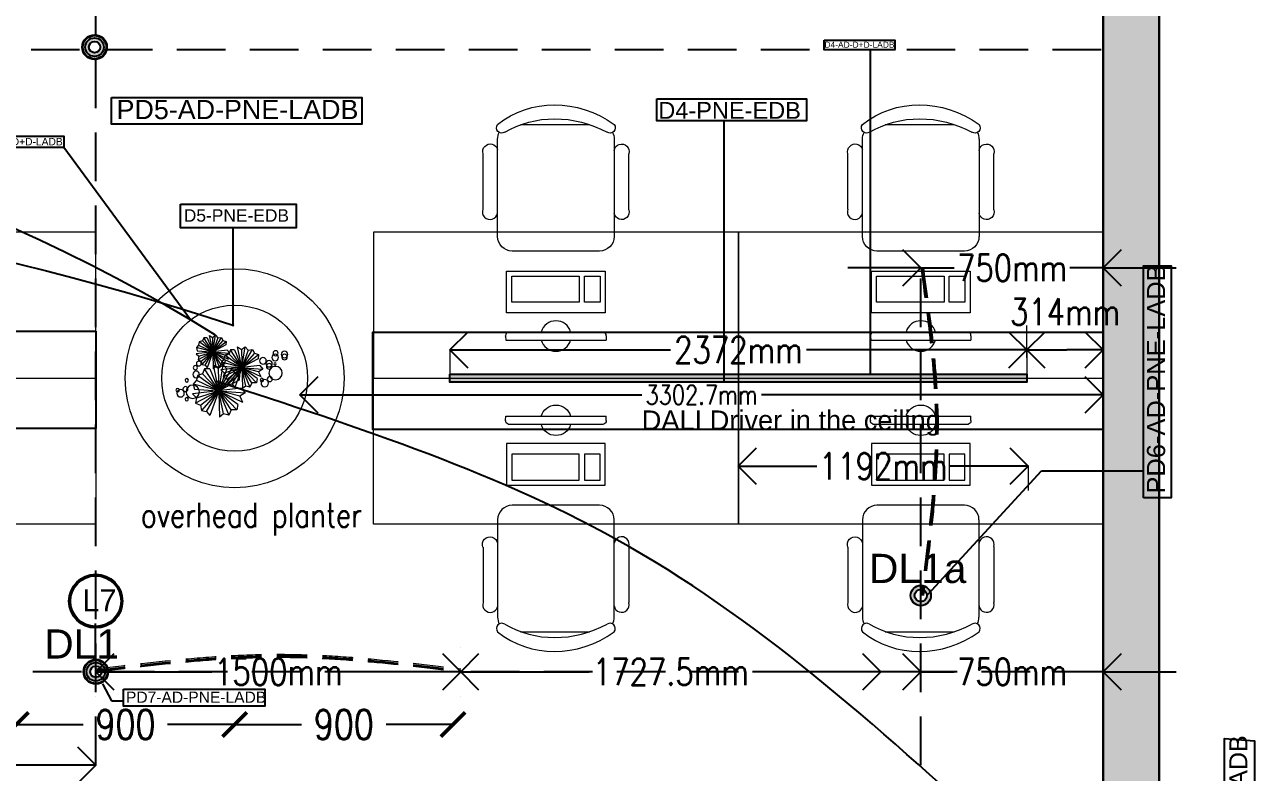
# Model space of a CAD drawing. Header units: millimetres. Extents: x 18660 to 770035, y -51195 to 133720.
# Drawn here: x 30948 to 36004, y 13695 to 16768 of the extents above; entities that cross this region are included whole.
import ezdxf
from ezdxf.lldxf.tags import DXFTag
from ezdxf.xclip import XClip

# ---------------------------------------------------------------- set-up
doc = ezdxf.new("R2010")
doc.units = ezdxf.units.MM
doc.header["$XCLIPFRAME"] = 2
doc.linetypes.add('( Hidden )', pattern=[0.375, 0.25, -0.125])
doc.linetypes.add('HIDDEN', pattern=[0.375, 0.25, -0.125])
for name, color, linetype, lineweight in [('221105_Lighting Intent_Indo Nissin Raheja$0$BNA - CIV - Masonry', 250, 'Continuous', 30), ('221105_Lighting Intent_Indo Nissin Raheja$0$BNA - FF - Furn Fixed', 37, 'Continuous', 9), ('221105_Lighting Intent_Indo Nissin Raheja$0$BNA - FF - Furn Loose', 35, 'Continuous', 9), ('221105_Lighting Intent_Indo Nissin Raheja$0$BNA - HATCH - Masonry', 252, 'Continuous', 5), ('221105_Lighting Intent_Indo Nissin Raheja$0$BNA - LINE ELEV - Hidden', 252, '221105_Lighting Intent_Indo Nissin Raheja$0$DASHED', 13), ('221105_Lighting Intent_Indo Nissin Raheja$0$BNA - Text Specs', 253, 'Continuous', 0), ('221105_Lighting Intent_Indo Nissin Raheja$0$BNA - TXT - Dimension', 195, 'Continuous', 9)]:
    doc.layers.add(name, color=color, linetype=linetype, lineweight=lineweight)
for name, color, linetype, lineweight, true_color in [('221105_Lighting Intent_Indo Nissin Raheja$0$BNA - LDSC - New', 7, 'Continuous', 13, 0x678156), ('S+ DOWNLIGHT 1', 7, 'Continuous', 25, 0xc43b52), ('S+ DOWNLIGHT 1a', 7, 'Continuous', 25, 0x973ec1), ('S+ LINEAR DL1', 7, 'Continuous', 25, 0xfff04d), ('S+ LOOPING', 7, 'Continuous', 25, 0x319f19)]:
    doc.layers.add(name, color=color, linetype=linetype, lineweight=lineweight, true_color=true_color)
for name, color, linetype in [('221105_Lighting Intent_Indo Nissin Raheja$0$WINDOW', 3, 'Continuous'), ('AR_Hatch', 252, 'Continuous'), ('DALI 1 CIRCUITS', 6, 'Continuous'), ('DALI 2 CIRCUITS', 4, 'Continuous'), ('DUMMY-TEXT', 4, 'Continuous'), ('PHASE DIMMING', 4, 'Continuous'), ('SWITCHING CIRCUITS', 3, 'Continuous')]:
    doc.layers.add(name, color=color, linetype=linetype)
doc.layers.add('S+ TEXT', color=7, linetype='Continuous', true_color=0x009494)
doc.styles.add('221105_Lighting Intent_Indo Nissin Raheja$0$SIMPLEX', font='simplex8.shx', dxfattribs={"width": 0.8})
doc.styles.add('221105_Lighting Intent_Indo Nissin Raheja$0$Standard', font='simplex.shx')
doc.styles.add('DPA_25', font='arial.ttf', dxfattribs={"height": 62.5})
doc.styles.add('ROMANS-TITLE', font='ROMANS.shx', dxfattribs={"width": 0.8})
doc.styles.get("Standard").update_dxf_attribs({"font": 'arial.ttf'})
tags = doc.linetypes.add('221105_Lighting Intent_Indo Nissin Raheja$0$DASHED', pattern=[19.05, 12.7, -6.35]).pattern_tags.tags
tags[6:7] = [DXFTag(74, 4), DXFTag(75, 0), DXFTag(340, '0'), DXFTag(46, 1.0), DXFTag(50, 0.0), DXFTag(44, 0.0), DXFTag(45, 0.0)]
tags[4:5] = [DXFTag(74, 4), DXFTag(75, 0), DXFTag(340, '0'), DXFTag(46, 1.0), DXFTag(50, 0.0), DXFTag(44, 0.0), DXFTag(45, 0.0)]
doc.dimstyles.new('221105_Lighting Intent_Indo Nissin Raheja$0$Standard', dxfattribs={"dimtxt": 0.18, "dimasz": 0.18, "dimexe": 0.18, "dimexo": 0.0625, "dimgap": 0.09, "dimtad": 0, "dimtih": 1, "dimtoh": 1, "dimdec": 4, "dimzin": 0, "dimdsep": 46, "dimtxsty": '221105_Lighting Intent_Indo Nissin Raheja$0$Standard', "dimcen": 0.09, "dimadec": 0, "dimazin": 0, "dimtfac": 1, "dimtdec": 4, "dimtofl": 0, "dimtmove": 0, "dimatfit": 3, "dimfxl": 1, "dimtolj": 1, "dimtzin": 0, "dimarcsym": 0})
doc.dimstyles.new('BNA-Design', dxfattribs={"dimtxt": 200, "dimasz": 150, "dimexe": 100, "dimexo": 100, "dimgap": 1, "dimtad": 0, "dimdec": 1, "dimzin": 12, "dimdsep": 46, "dimtxsty": 'ROMANS-TITLE', "dimblk": 'OPEN90', "dimcen": 0.025, "dimclrd": 256, "dimclre": 253, "dimclrt": 256, "dimazin": 2, "dimtfac": 1, "dimtdec": 1, "dimtmove": 2, "dimatfit": 3, "dimldrblk": 'OPEN90', "dimfxl": 1, "dimtolj": 1, "dimtzin": 0, "dimlwd": -1, "dimlwe": 0, "dimarcsym": 0})

# ---------------------------------------------------------------- blocks, each defined once
blk = doc.blocks.new('221105_Lighting Intent_Indo Nissin Raheja$0$A$C205F5F38')
at = {"lineweight": 0}
for p, q in [((-9.99, 7.8), (-9.99, 16.2)), ((-9.99, 16.2), (9.97, 16.2)), ((-8.94, 9.9), (-8.94, 15.15)), ((-8.94, 15.15), (4.71, 15.15)), ((4.71, 15.15), (4.71, 9.9)), ((5.76, 9.9), (5.76, 15.15)), ((5.76, 15.15), (8.92, 15.15)), ((8.92, 15.15), (8.92, 9.9)), ((9.97, 16.2), (9.97, 7.8)), ((9.97, 7.8), (-9.99, 7.8)), ((4.71, 9.9), (-8.94, 9.9)), ((8.92, 9.9), (5.76, 9.9)), ((-10.17, 3.06), (-10.17, 3.11)), ((-10.17, 3.06), (-10.12, 2.27)), ((-9.67, 3.88), (9.64, 3.88)), ((10.14, 3.11), (10.14, 3.06)), ((10.14, 3.06), (10.14, 2.27)), ((-10.12, 2.27), (10.14, 2.27))]:
    blk.add_line(p, q, dxfattribs=at)
for centre, radius, start, end in [((0, 3.08), 3.08, 15.1351, 164.8649), ((-9.38, 3.15), 0.79, 111.4776, 182.3821), ((9.36, 3.15), 0.79, 357.6179, 68.5224), ((0, 3.08), 3.08, 195.1351, 344.8649)]:
    blk.add_arc(centre, radius, start, end, dxfattribs=at)
blk = doc.blocks.new('221105_Lighting Intent_Indo Nissin Raheja$0$furn 1')
for p, q in [((28084.25, 111328.6), (28095.59, 111328.6)), ((28080.49, 111310.19), (28080.49, 111326.2)), ((28099.66, 111326.2), (28099.66, 111310.19)), ((28078.09, 111314.68), (28078.09, 111323.8)), ((28102.09, 111314.58), (28102.09, 111323.8)), ((28097.26, 111307.79), (28082.88, 111307.79))]:
    blk.add_line(p, q)
at = {"extrusion": (0, 0, -1)}
for centre, major_axis, ratio, start_param, end_param in [((28090.98, 111315.81), (-11.32, 12.06), 0.931067, 0.071548, 1.365296), ((28090.97, 111315.48), (-15.17, 4.41), 0.879961, 0.683282, 1.821277), ((28081.19, 111328.07), (-0.62, 0.62), 1, 3.368007, 6.13815), ((28098.96, 111328.07), (0.62, 0.62), 1, 0.145036, 2.915178), ((28082.88, 111326.2), (1.69, 1.69), 1, 3.926991, 4.40843), ((28097.26, 111326.2), (-1.69, 1.69), 1, 1.874755, 2.356194), ((28079.29, 111324.15), (-0.883, 0.883), 1, 5.213993, 8.355586), ((28100.89, 111324.15), (0.883, 0.883), 1, 4.089213, 7.352378), ((28100.89, 111314.23), (0.883, 0.883), 1, 0.501604, 3.764769), ((28082.88, 111310.19), (1.69, 1.69), 1, 2.356194, 3.926991), ((28097.26, 111310.19), (-1.69, 1.69), 1, 2.356194, 3.926991)]:
    blk.add_ellipse(centre, major_axis=major_axis, ratio=ratio, start_param=start_param, end_param=end_param, dxfattribs=at)
blk.add_ellipse((28079.25, 111314.23), major_axis=(-0.883, 0.883), ratio=1, start_param=0.417622, end_param=3.764769)
blk = doc.blocks.new('221105_Lighting Intent_Indo Nissin Raheja$0$basic ws')
at = {"layer": '221105_Lighting Intent_Indo Nissin Raheja$0$BNA - FF - Furn Fixed'}
blk.add_lwpolyline([(0, 600), (1500, 600), (1500, 0), (0, 0)], close=True, dxfattribs=at)
at = {"layer": '221105_Lighting Intent_Indo Nissin Raheja$0$BNA - FF - Furn Loose', "ltscale": 50}
for name, p, xscale, yscale, zscale in [('221105_Lighting Intent_Indo Nissin Raheja$0$furn 1', (703002.1, -2782172.7), -24.99999999997976, 24.99999999997976, 24.99999999997976), ('221105_Lighting Intent_Indo Nissin Raheja$0$A$C205F5F38', (750, 110.5), -20.33333333333333, 20.33333333333333, 20.33333333333333)]:
    blk.add_blockref(name, p, dxfattribs=dict(at, xscale=xscale, yscale=yscale, zscale=zscale))
blk = doc.blocks.new('221105_Lighting Intent_Indo Nissin Raheja$0$zw$3600')
at = {"layer": '221105_Lighting Intent_Indo Nissin Raheja$0$BNA - FF - Furn Fixed', "color": 9, "true_color": 0xc4c4c4, "xscale": -1, "rotation": 89.99999998275183}
for p in [(0, 0), (0, -1500)]:
    blk.add_blockref('221105_Lighting Intent_Indo Nissin Raheja$0$basic ws', p, dxfattribs=at)
at = {"layer": '221105_Lighting Intent_Indo Nissin Raheja$0$BNA - FF - Furn Fixed', "color": 9, "true_color": 0xc4c4c4, "rotation": 269.9999999827522}
for p in [(0, 0), (0, -1500)]:
    blk.add_blockref('221105_Lighting Intent_Indo Nissin Raheja$0$basic ws', p, dxfattribs=at)
blk = doc.blocks.new('221105_Lighting Intent_Indo Nissin Raheja$0$bush')
at = {"linetype": 'Continuous'}
for points in [[(198, 577), (173, 533), (123, 542), (111, 496), (66, 482), (66, 437), (34, 405), (57, 364)], [(111, 496), (417, 203)], [(386, 524), (114, 182)], [(115, 238), (424, 506)], [(254, 359), (123, 542)], [(161, 182), (359, 558)], [(173, 533), (349, 155)], [(314, 552), (187, 144)], [(304, 163), (198, 577)], [(231, 165), (280, 582)], [(240, 561), (280, 582), (314, 552), (359, 558), (386, 524)], [(240, 561), (269, 134)], [(386, 524), (424, 506), (435, 464)], [(450, 317), (34, 405)], [(57, 364), (479, 353)], [(435, 464), (60, 245)], [(427, 246), (66, 482)], [(66, 437), (462, 272)], [(73, 294), (466, 435)], [(450, 390), (254, 359)], [(466, 435), (450, 390), (479, 353), (450, 317), (462, 272), (427, 246), (417, 203)], [(-70, 273), (-102, 218), (-164, 229), (-179, 172), (-236, 154), (-235, 98), (-275, 59), (-246, 6)], [(-179, 172), (203, -195)], [(165, 207), (-175, -220)], [(-174, -151), (213, 184)], [(0, 0), (-164, 229)], [(-117, -220), (132, 249)], [(-102, 218), (119, -255)], [(75, 241), (-84, -269)], [(63, -244), (-70, 273)], [(-29, -242), (33, 280)], [(-17, 253), (33, 280), (75, 241), (132, 249), (165, 207)], [(-17, 253), (19, -281)], [(73, 294), (60, 245), (115, 238), (114, 182)], [(326, 199), (287, 130), (209, 144), (190, 72), (119, 51), (120, -20), (70, -69), (106, -134)], [(161, 182), (187, 144), (231, 165), (269, 134), (304, 163), (349, 155)], [(165, 207), (213, 184), (226, 132)], [(268, -417), (579, 169)], [(493, -447), (326, 199)], [(378, -445), (455, 207)], [(393, 174), (455, 207), (508, 159), (579, 169), (620, 117)], [(393, 174), (438, -493)], [(245, -52), (-275, 59)], [(-246, 6), (281, -7)], [(226, 132), (-243, -142)], [(216, -141), (-236, 154)], [(-235, 98), (260, -108)], [(-226, -81), (265, 95)], [(245, 40), (0, 0)], [(696, 23), (110, -320)], [(683, -318), (119, 51)], [(190, 72), (668, -385)], [(620, 117), (195, -417)], [(196, -331), (680, 88)], [(265, 95), (245, 40), (281, -7), (245, -52), (260, -108), (216, -141), (203, -195)], [(414, -142), (209, 144)], [(287, 130), (563, -461)], [(508, 159), (309, -478)], [(620, 117), (680, 88), (696, 23)], [(-226, -81), (-243, -142), (-174, -151), (-175, -220)], [(720, -207), (70, -69)], [(106, -134), (766, -151)], [(120, -20), (739, -277)], [(132, -243), (745, -23)], [(721, -93), (414, -142)], [(745, -23), (721, -93), (766, -151), (720, -207), (739, -277), (683, -318), (668, -385)], [(-117, -220), (-84, -269), (-29, -242), (19, -281), (63, -244), (119, -255)], [(132, -243), (110, -320), (196, -331), (195, -417)], [(268, -417), (309, -478), (378, -445), (438, -493), (493, -447), (563, -461)]]:
    blk.add_lwpolyline(points, dxfattribs=at)
for centre, radius in [((492, 302), 32.2), ((558, 273), 27.6), ((588, 188), 44.5), ((736, 173), 22.8), ((-489, -28), 33.6), ((732, 0), 89.1), ((803, 75), 33.6), ((886, 55), 50), ((902, 109), 22.8), ((-587, -95), 43.1), ((-573, -127), 37), ((-458, -76), 44.5), ((-418, -153), 16.6), ((-348, -115), 43.1), ((-334, -148), 37), ((-292, -45), 44.2), ((847, -55), 22.1), ((-371, -265), 89.1), ((-266, -303), 33.6), ((-182, -322), 50), ((-166, -268), 22.8)]:
    blk.add_circle(centre, radius, dxfattribs=at)
blk = doc.blocks.new('221105_Lighting Intent_Indo Nissin Raheja$0$zw$98E6')
at = {"layer": '221105_Lighting Intent_Indo Nissin Raheja$0$BNA - HATCH - Masonry', "ltscale": 20, "true_color": 0x969696}
h = blk.add_hatch(color=252, dxfattribs=at)
h.paths.add_polyline_path([(-3110, 230), (-330, 230), (-330, 2100), (-230, 2100), (-230, 3329.8), (-230, 3359.8), (-230, 4229.8), (-230, 5429.8), (-230, 6329.8), (-230, 6420.9), (0, 6446.9), (0, 0), (-3110, 0)])
h.paths.add_polyline_path([(0, 6446.9), (0, 11240), (-330, 11240), (-330, 10550), (-1450, 10550), (-1450, 9480), (-1450, 9180), (-230, 9180), (-230, 6420.9)])
h.paths.add_polyline_path([(-1220, 10320), (-1220, 9480), (-330, 9480), (-330, 10320)], flags=16)
at = {"layer": '221105_Lighting Intent_Indo Nissin Raheja$0$BNA - CIV - Masonry', "color": 252, "true_color": 0x969696}
blk.add_lwpolyline([(-330, 10550), (-330, 11240), (0, 11240), (0, 0), (-3110, 0), (-3110, 230), (-330, 230), (-330, 2100), (-230, 2100), (-230, 9180), (-1350, 9180)], dxfattribs=at)
at = {"layer": '221105_Lighting Intent_Indo Nissin Raheja$0$BNA - LINE ELEV - Hidden', "color": 252, "lineweight": 9, "ltscale": 10, "true_color": 0x969696}
for radius in [450, 300]:
    blk.add_circle((-3800.9, 7379.9), radius, dxfattribs=at)
at = {"color": 252, "ltscale": 800, "true_color": 0x969696, "rotation": 269.9999999137386}
for p in [(-4371.8, 7379.9), (-230, 7380)]:
    blk.add_blockref('221105_Lighting Intent_Indo Nissin Raheja$0$zw$3600', p, dxfattribs=at)
at = {"layer": '221105_Lighting Intent_Indo Nissin Raheja$0$BNA - LDSC - New', "color": 252, "true_color": 0x969696, "xscale": -0.3078866782820823, "yscale": 0.3078866782820823, "zscale": 0.3078866782820823, "rotation": 26.27779071995123}
blk.add_blockref('221105_Lighting Intent_Indo Nissin Raheja$0$bush', (-3771.2, 7423.7), dxfattribs=at)
at = {"layer": '221105_Lighting Intent_Indo Nissin Raheja$0$BNA - Text Specs', "color": 252, "ltscale": 100, "true_color": 0x969696, "insert": (-3277.6, 6733.8), "char_height": 100, "width": 1022.361, "attachment_point": 9, "style": '221105_Lighting Intent_Indo Nissin Raheja$0$SIMPLEX'}
blk.add_mtext('overhead planter', dxfattribs=at)
blk = doc.blocks.new('221105_Lighting Intent_Indo Nissin Raheja$0$_ArchTick')
at = {"color": 0, "linetype": 'ByBlock', "const_width": 0.15}
blk.add_lwpolyline([(-0.5, -0.5), (0.5, 0.5)], dxfattribs=at)
blk = doc.blocks.new('*D124')
at = {"layer": '221105_Lighting Intent_Indo Nissin Raheja$0$BNA - TXT - Dimension', "color": 0, "lineweight": -2, "ltscale": 50, "transparency": 16777216}
for p, q in [((202463.9, -4157.7), (202463.9, -4162.2)), ((202463.9, -4162.1), (202739.3, -4162.1)), ((203361.6, -4162.1), (203086.2, -4162.1)), ((203361.6, -4157.7), (203361.6, -4162.2))]:
    blk.add_line(p, q, dxfattribs=at)
at = {"layer": 'DEFPOINTS', "color": 0, "ltscale": 50, "transparency": 16777216}
for p in [(202463.9, -4157.6), (203361.6, -4157.6), (203361.6, -4162.1)]:
    blk.add_point(p, dxfattribs=at)
at = {"layer": '221105_Lighting Intent_Indo Nissin Raheja$0$BNA - TXT - Dimension', "color": 0, "lineweight": -2, "ltscale": 50, "transparency": 16777216, "xscale": 100, "yscale": 100, "zscale": 100, "rotation": 180}
blk.add_blockref('221105_Lighting Intent_Indo Nissin Raheja$0$_ArchTick', (202463.9, -4162.1), dxfattribs=at)
at = {"layer": '221105_Lighting Intent_Indo Nissin Raheja$0$BNA - TXT - Dimension', "color": 0, "lineweight": -2, "ltscale": 50, "transparency": 16777216, "xscale": 100, "yscale": 100, "zscale": 100}
blk.add_blockref('221105_Lighting Intent_Indo Nissin Raheja$0$_ArchTick', (203361.6, -4162.1), dxfattribs=at)
at = {"layer": '221105_Lighting Intent_Indo Nissin Raheja$0$BNA - TXT - Dimension', "color": 0, "ltscale": 50, "transparency": 16777216, "insert": (202912.7, -4162.1), "char_height": 120, "attachment_point": 5, "style": '221105_Lighting Intent_Indo Nissin Raheja$0$SIMPLEX'}
blk.add_mtext('\\A1;900', dxfattribs=at)
blk = doc.blocks.new('*D125')
at = {"layer": '221105_Lighting Intent_Indo Nissin Raheja$0$BNA - TXT - Dimension', "color": 0, "lineweight": -2, "ltscale": 50, "transparency": 16777216}
for p, q in [((203361.6, -4157.7), (203361.6, -4162.2)), ((203361.6, -4162.1), (203637.1, -4162.1)), ((204259.4, -4162.1), (203983.9, -4162.1)), ((204259.4, -4157.7), (204259.4, -4162.2))]:
    blk.add_line(p, q, dxfattribs=at)
at = {"layer": 'DEFPOINTS', "color": 0, "ltscale": 50, "transparency": 16777216}
for p in [(203361.6, -4157.6), (204259.4, -4157.6), (204259.4, -4162.1)]:
    blk.add_point(p, dxfattribs=at)
at = {"layer": '221105_Lighting Intent_Indo Nissin Raheja$0$BNA - TXT - Dimension', "color": 0, "lineweight": -2, "ltscale": 50, "transparency": 16777216, "xscale": 100, "yscale": 100, "zscale": 100, "rotation": 180}
blk.add_blockref('221105_Lighting Intent_Indo Nissin Raheja$0$_ArchTick', (203361.6, -4162.1), dxfattribs=at)
at = {"layer": '221105_Lighting Intent_Indo Nissin Raheja$0$BNA - TXT - Dimension', "color": 0, "lineweight": -2, "ltscale": 50, "transparency": 16777216, "xscale": 100, "yscale": 100, "zscale": 100}
blk.add_blockref('221105_Lighting Intent_Indo Nissin Raheja$0$_ArchTick', (204259.4, -4162.1), dxfattribs=at)
at = {"layer": '221105_Lighting Intent_Indo Nissin Raheja$0$BNA - TXT - Dimension', "color": 0, "ltscale": 50, "transparency": 16777216, "insert": (203810.5, -4162.1), "char_height": 120, "attachment_point": 5, "style": '221105_Lighting Intent_Indo Nissin Raheja$0$SIMPLEX'}
blk.add_mtext('\\A1;900', dxfattribs=at)
blk = doc.blocks.new('S+ DOWNLIGHT 1')
at = {"layer": 'S+ DOWNLIGHT 1'}
h = blk.add_hatch(color=256, dxfattribs=at)
h.dxf.hatch_style = 1
h.paths.add_polyline_path([(29079.36, -2607.06, 1), (29084.44, -2607.06, 1)])
h.paths.add_polyline_path([(29083.44, -2607.06, -1), (29080.36, -2607.06, -1)], flags=16)
for radius in [3.4, 3.2, 2.54, 1.54]:
    blk.add_circle((29081.9, -2607.06), radius, dxfattribs=at)
blk = doc.blocks.new('S+ DOWNLIGHT 1a')
at = {"layer": 'S+ DOWNLIGHT 1a'}
h = blk.add_hatch(color=256, dxfattribs=at)
h.dxf.hatch_style = 1
h.paths.add_polyline_path([(29041.22, -2373.32, 1), (29046.29, -2373.32, 1)])
h.paths.add_polyline_path([(29045.29, -2373.32, -1), (29042.22, -2373.32, -1)], flags=16)
for radius in [2.54, 1.54]:
    blk.add_circle((29043.75, -2373.32), radius, dxfattribs=at)
blk = doc.blocks.new('_Open90')
at = {"layer": 'DUMMY-TEXT', "color": 0, "lineweight": -2}
for p, q in [((-0.5, 0.5), (0, 0)), ((0, 0), (-1, 0)), ((0, 0), (-0.5, -0.5))]:
    blk.add_line(p, q, dxfattribs=at)
blk = doc.blocks.new('*D225')
at = {"ltscale": 800, "transparency": 16777216}
for p, q in [((29891.1, 13725.2), (30217.7, 13725.2)), ((31091.1, 13725.2), (30764.4, 13725.2))]:
    blk.add_line(p, q, dxfattribs=at)
at = {"color": 253, "lineweight": 0, "ltscale": 800, "transparency": 16777216}
for p, q in [((29741.1, 13625.2), (29741.1, 13625.2)), ((31241.1, 13625.2), (31241.1, 13625.2))]:
    blk.add_line(p, q, dxfattribs=at)
at = {"layer": 'DEFPOINTS', "color": 0, "ltscale": 800, "transparency": 16777216}
for p in [(29741.1, 13725.2), (31241.1, 13725.2), (31241.1, 13725.2)]:
    blk.add_point(p, dxfattribs=at)
at = {"ltscale": 800, "transparency": 16777216, "xscale": 150, "yscale": 150, "zscale": 150, "rotation": 180}
blk.add_blockref('_Open90', (29741.1, 13725.2), dxfattribs=at)
at = {"ltscale": 800, "transparency": 16777216, "xscale": 150, "yscale": 150, "zscale": 150}
blk.add_blockref('_Open90', (31241.1, 13725.2), dxfattribs=at)
at = {"ltscale": 800, "transparency": 16777216, "insert": (30491.1, 13725.2), "char_height": 110, "attachment_point": 5, "style": 'ROMANS-TITLE'}
blk.add_mtext('\\A1;1500mm', dxfattribs=at)
blk = doc.blocks.new('*D226')
at = {"ltscale": 800, "transparency": 16777216}
for p, q in [((31391.1, 14108.7), (31717.7, 14108.7)), ((32591.1, 14108.7), (32264.4, 14108.7))]:
    blk.add_line(p, q, dxfattribs=at)
at = {"color": 253, "lineweight": 0, "ltscale": 800, "transparency": 16777216}
for p, q in [((31241.1, 14008.7), (31241.1, 14008.7)), ((32741.1, 14008.7), (32741.1, 14008.7))]:
    blk.add_line(p, q, dxfattribs=at)
at = {"layer": 'DEFPOINTS', "color": 0, "ltscale": 800, "transparency": 16777216}
for p in [(31241.1, 14108.7), (32741.1, 14108.7), (32741.1, 14108.7)]:
    blk.add_point(p, dxfattribs=at)
at = {"ltscale": 800, "transparency": 16777216, "xscale": 150, "yscale": 150, "zscale": 150, "rotation": 180}
blk.add_blockref('_Open90', (31241.1, 14108.7), dxfattribs=at)
at = {"ltscale": 800, "transparency": 16777216, "xscale": 150, "yscale": 150, "zscale": 150}
blk.add_blockref('_Open90', (32741.1, 14108.7), dxfattribs=at)
at = {"ltscale": 800, "transparency": 16777216, "insert": (31991.1, 14108.7), "char_height": 110, "attachment_point": 5, "style": 'ROMANS-TITLE'}
blk.add_mtext('\\A1;1500mm', dxfattribs=at)
blk = doc.blocks.new('*D227')
at = {"color": 253, "lineweight": 0, "ltscale": 800, "transparency": 16777216}
blk.add_line((32741.1, 14208.7), (32741.1, 14208.7), dxfattribs=at)
at = {"ltscale": 800, "transparency": 16777216}
for p, q in [((32891.1, 14108.7), (33268.6, 14108.7)), ((34318.5, 14108.7), (33941, 14108.7))]:
    blk.add_line(p, q, dxfattribs=at)
at = {"layer": 'DEFPOINTS', "color": 0, "ltscale": 800, "transparency": 16777216}
for p in [(32741.1, 14108.7), (34468.5, 14108.7), (34468.5, 14108.7)]:
    blk.add_point(p, dxfattribs=at)
at = {"ltscale": 800, "transparency": 16777216, "xscale": 150, "yscale": 150, "zscale": 150, "rotation": 180}
blk.add_blockref('_Open90', (32741.1, 14108.7), dxfattribs=at)
at = {"ltscale": 800, "transparency": 16777216, "xscale": 150, "yscale": 150, "zscale": 150}
blk.add_blockref('_Open90', (34468.5, 14108.7), dxfattribs=at)
at = {"ltscale": 800, "transparency": 16777216, "insert": (33604.8, 14108.7), "char_height": 110, "attachment_point": 5, "style": 'ROMANS-TITLE'}
blk.add_mtext('\\A1;1727.5mm', dxfattribs=at)
blk = doc.blocks.new('*D228')
at = {"ltscale": 800, "transparency": 16777216}
for p, q in [((34482.7, 14108.7), (34332.7, 14108.7)), ((34632.7, 14108.7), (34769.9, 14108.7)), ((35382.7, 14108.7), (35245.4, 14108.7)), ((35532.7, 14108.7), (35682.7, 14108.7))]:
    blk.add_line(p, q, dxfattribs=at)
at = {"layer": 'DEFPOINTS', "color": 0, "ltscale": 800, "transparency": 16777216}
for p in [(34632.7, 14108.7), (35382.7, 14108.7), (35382.7, 14108.7)]:
    blk.add_point(p, dxfattribs=at)
at = {"ltscale": 800, "transparency": 16777216, "xscale": 150, "yscale": 150, "zscale": 150}
blk.add_blockref('_Open90', (34632.7, 14108.7), dxfattribs=at)
at = {"ltscale": 800, "transparency": 16777216, "xscale": 150, "yscale": 150, "zscale": 150, "rotation": 180}
blk.add_blockref('_Open90', (35382.7, 14108.7), dxfattribs=at)
at = {"ltscale": 800, "transparency": 16777216, "insert": (35007.7, 14108.7), "char_height": 110, "attachment_point": 5, "style": 'ROMANS-TITLE'}
blk.add_mtext('\\A1;750mm', dxfattribs=at)
blk = doc.blocks.new('*D217')
at = {"color": 253, "lineweight": 0, "ltscale": 800, "transparency": 16777216}
for p, q in [((33882.2, 14956.6), (33882.2, 14853.7)), ((35074.2, 14956.6), (35074.2, 14853.7))]:
    blk.add_line(p, q, dxfattribs=at)
at = {"ltscale": 800, "transparency": 16777216}
for p, q in [((34032.2, 14953.7), (34204.8, 14953.7)), ((34924.2, 14953.7), (34751.5, 14953.7))]:
    blk.add_line(p, q, dxfattribs=at)
at = {"layer": 'DEFPOINTS', "color": 0, "ltscale": 800, "transparency": 16777216}
for p in [(33882.2, 15056.6), (35074.2, 15056.6), (35074.2, 14953.7)]:
    blk.add_point(p, dxfattribs=at)
at = {"ltscale": 800, "transparency": 16777216, "xscale": 150, "yscale": 150, "zscale": 150, "rotation": 180}
blk.add_blockref('_Open90', (33882.2, 14953.7), dxfattribs=at)
at = {"ltscale": 800, "transparency": 16777216, "xscale": 150, "yscale": 150, "zscale": 150}
blk.add_blockref('_Open90', (35074.2, 14953.7), dxfattribs=at)
at = {"ltscale": 800, "transparency": 16777216, "insert": (34478.2, 14953.7), "char_height": 110, "attachment_point": 5, "style": 'ROMANS-TITLE'}
blk.add_mtext('\\A1;1192mm', dxfattribs=at)
blk = doc.blocks.new('*D208')
at = {"color": 253, "lineweight": 0, "ltscale": 800, "transparency": 16777216}
for p, q in [((32696.7, 15431.2), (32696.7, 15331.2)), ((35068.7, 15431.2), (35068.7, 15331.2))]:
    blk.add_line(p, q, dxfattribs=at)
at = {"ltscale": 800, "transparency": 16777216}
for p, q in [((32846.7, 15431.2), (33603, 15431.2)), ((34918.7, 15431.2), (34162.3, 15431.2))]:
    blk.add_line(p, q, dxfattribs=at)
at = {"layer": 'DEFPOINTS', "color": 0, "ltscale": 800, "transparency": 16777216}
for p in [(32696.7, 15531.2), (35068.7, 15531.2), (35068.7, 15431.2)]:
    blk.add_point(p, dxfattribs=at)
at = {"ltscale": 800, "transparency": 16777216, "xscale": 150, "yscale": 150, "zscale": 150, "rotation": 180}
blk.add_blockref('_Open90', (32696.7, 15431.2), dxfattribs=at)
at = {"ltscale": 800, "transparency": 16777216, "xscale": 150, "yscale": 150, "zscale": 150}
blk.add_blockref('_Open90', (35068.7, 15431.2), dxfattribs=at)
at = {"ltscale": 800, "transparency": 16777216, "insert": (33882.7, 15431.2), "char_height": 110, "attachment_point": 5, "style": 'ROMANS-TITLE'}
blk.add_mtext('\\A1;2372mm', dxfattribs=at)
blk = doc.blocks.new('*D209')
at = {"ltscale": 800, "transparency": 16777216}
for p, q in [((32230, 15246.6), (33485.1, 15246.6)), ((35232.7, 15246.6), (33977.6, 15246.6))]:
    blk.add_line(p, q, dxfattribs=at)
at = {"color": 253, "lineweight": 0, "ltscale": 800, "transparency": 16777216}
blk.add_line((32080, 15146.6), (32080, 15146.6), dxfattribs=at)
at = {"layer": 'DEFPOINTS', "color": 0, "ltscale": 800, "transparency": 16777216}
for p in [(32080, 15246.6), (35382.7, 15246.6), (35382.7, 15246.6)]:
    blk.add_point(p, dxfattribs=at)
at = {"ltscale": 800, "transparency": 16777216, "xscale": 150, "yscale": 150, "zscale": 150, "rotation": 180}
blk.add_blockref('_Open90', (32080, 15246.6), dxfattribs=at)
at = {"ltscale": 800, "transparency": 16777216, "xscale": 150, "yscale": 150, "zscale": 150}
blk.add_blockref('_Open90', (35382.7, 15246.6), dxfattribs=at)
at = {"ltscale": 800, "transparency": 16777216, "insert": (33731.3, 15246.6), "char_height": 110, "attachment_point": 5, "style": 'ROMANS-TITLE'}
blk.add_mtext('\\A1;{\\H0.71818x;3302.7mm}', dxfattribs=at)
blk = doc.blocks.new('*D250')
at = {"layer": 'AR_Hatch', "color": 253, "lineweight": 0, "ltscale": 800, "transparency": 16777216}
for p, q in [((35068.7, 15399), (35068.7, 15531.2)), ((35382.7, 15399), (35382.7, 15531.2))]:
    blk.add_line(p, q, dxfattribs=at)
at = {"layer": 'AR_Hatch', "ltscale": 800, "transparency": 16777216}
blk.add_line((35218.7, 15431.2), (35232.7, 15431.2), dxfattribs=at)
at = {"layer": 'DEFPOINTS', "color": 0, "ltscale": 800, "transparency": 16777216}
for p in [(35382.7, 15431.2), (35068.7, 15299), (35382.7, 15299)]:
    blk.add_point(p, dxfattribs=at)
at = {"layer": 'AR_Hatch', "ltscale": 800, "transparency": 16777216, "xscale": 150, "yscale": 150, "zscale": 150, "rotation": 180}
blk.add_blockref('_Open90', (35068.7, 15431.2), dxfattribs=at)
at = {"layer": 'AR_Hatch', "ltscale": 800, "transparency": 16777216, "xscale": 150, "yscale": 150, "zscale": 150}
blk.add_blockref('_Open90', (35382.7, 15431.2), dxfattribs=at)
at = {"layer": 'AR_Hatch', "ltscale": 800, "transparency": 16777216, "insert": (35225.7, 15587.7), "char_height": 110, "attachment_point": 5, "style": 'ROMANS-TITLE'}
blk.add_mtext('\\A1;314mm', dxfattribs=at)
blk = doc.blocks.new('*D251')
at = {"ltscale": 800, "transparency": 16777216}
for p, q in [((34482.7, 15768.6), (34332.7, 15768.6)), ((34632.7, 15768.6), (34769.9, 15768.6)), ((35382.7, 15768.6), (35245.4, 15768.6)), ((35532.7, 15768.6), (35682.7, 15768.6))]:
    blk.add_line(p, q, dxfattribs=at)
at = {"layer": 'DEFPOINTS', "color": 0, "ltscale": 800, "transparency": 16777216}
for p in [(34632.7, 15768.6), (35382.7, 15768.6), (35382.7, 15768.6)]:
    blk.add_point(p, dxfattribs=at)
at = {"ltscale": 800, "transparency": 16777216, "xscale": 150, "yscale": 150, "zscale": 150}
blk.add_blockref('_Open90', (34632.7, 15768.6), dxfattribs=at)
at = {"ltscale": 800, "transparency": 16777216, "xscale": 150, "yscale": 150, "zscale": 150, "rotation": 180}
blk.add_blockref('_Open90', (35382.7, 15768.6), dxfattribs=at)
at = {"ltscale": 800, "transparency": 16777216, "insert": (35007.7, 15768.6), "char_height": 110, "attachment_point": 5, "style": 'ROMANS-TITLE'}
blk.add_mtext('\\A1;750mm', dxfattribs=at)
blk = doc.blocks.new('D4')
at = {"layer": 'DALI 1 CIRCUITS'}
blk.add_lwpolyline([(65703, -15501), (129972, -15501), (129972, -24051), (65703, -24051)], close=True, dxfattribs=at)
blk.add_text('D4-AD-D+D-LADB', height=5511.99, dxfattribs=at).set_placement((65910, -22280))
blk = doc.blocks.new('D5')
at = {"layer": 'DALI 1 CIRCUITS'}
blk.add_lwpolyline([(61163, -26320), (126654, -26320), (126654, -34696), (61163, -34696)], close=True, dxfattribs=at)
blk.add_text('D5-AD-D+D-LADB', height=5489.72, dxfattribs=at).set_placement((62231, -33053))
blk = doc.blocks.new('PD5')
at = {"layer": 'PHASE DIMMING'}
blk.add_lwpolyline([(55779, 17768), (59880, 17768), (59880, 17331), (55779, 17331)], close=True, dxfattribs=at)
at = {"layer": 'PHASE DIMMING', "insert": (55860, 17728), "char_height": 315.15, "width": 4101.17, "attachment_point": 1}
blk.add_mtext('PD5-AD-PNE-LADB', dxfattribs=at)
blk = doc.blocks.new('PD7')
at = {"layer": 'PHASE DIMMING'}
blk.add_lwpolyline([(50824, 17402), (54823, 17402), (54823, 16924), (50824, 16924)], close=True, dxfattribs=at)
at = {"layer": 'PHASE DIMMING', "insert": (50895, 17332), "char_height": 315.15, "width": 4101.17, "attachment_point": 1}
blk.add_mtext('PD7-AD-PNE-LADB', dxfattribs=at)
blk = doc.blocks.new('PD6')
at = {"layer": 'PHASE DIMMING'}
blk.add_lwpolyline([(55871, 16568), (59880, 16568), (59880, 16090), (55871, 16090)], close=True, dxfattribs=at)
at = {"layer": 'PHASE DIMMING', "insert": (55942, 16508), "char_height": 315.15, "width": 4101.17, "attachment_point": 1}
blk.add_mtext('PD6-AD-PNE-LADB', dxfattribs=at)
blk = doc.blocks.new('D2_D5')
at = {"layer": 'DALI 2 CIRCUITS'}
blk.add_lwpolyline([(-74593, -80630), (3306, -80630), (3306, -96500), (-74593, -96500)], close=True, dxfattribs=at)
blk.add_text('D5-PNE-EDB', height=8378.7, dxfattribs=at).set_placement((-72383, -92410))
blk = doc.blocks.new('D2_D4')
at = {"layer": 'DALI 2 CIRCUITS'}
blk.add_lwpolyline([(-82534, -57582), (-8038, -57582), (-8038, -68539), (-82534, -68539)], close=True, dxfattribs=at)
blk.add_text('D4-PNE-EDB', height=8378.7, dxfattribs=at).set_placement((-81760, -67566))
blk = doc.blocks.new('221105_Lighting Intent_Indo Nissin Raheja', base_point=(179843, 23050))
at = {"layer": '221105_Lighting Intent_Indo Nissin Raheja$0$WINDOW', "color": 252, "ltscale": 800, "true_color": 0x969696}
blk.add_blockref('221105_Lighting Intent_Indo Nissin Raheja$0$zw$98E6', (207162.524, -10118.896), dxfattribs=at)
at = {"layer": '221105_Lighting Intent_Indo Nissin Raheja$0$BNA - TXT - Dimension', "color": 252, "ltscale": 50, "true_color": 0x969696}
for p1, p2, picture, middle in [((202463.859, -4157.607), (203361.63, -4157.607), '*D124', (202912.745, -4162.067)), ((203361.63, -4157.607), (204259.4, -4157.607), '*D125', (203810.515, -4162.067))]:
    dim = blk.add_aligned_dim(p1=p1, p2=p2, distance=-4.46, text='900', dimstyle='221105_Lighting Intent_Indo Nissin Raheja$0$Standard', override={"dimtxt": 120, "dimasz": 100, "dimgap": 50, "dimtoh": 0, "dimdec": 0, "dimtxsty": '221105_Lighting Intent_Indo Nissin Raheja$0$SIMPLEX', "dimblk": '221105_Lighting Intent_Indo Nissin Raheja$0$_ArchTick', "dimtdec": 0}, dxfattribs=at)
    dim.commit()
    dim.dimension.update_dxf_attribs({"geometry": picture, "text_midpoint": middle})

msp = doc.modelspace()

# ---------------------------------------------------------------- block references
at = {"color": 1, "ltscale": 800, "true_color": 0xff0004}
ref = msp.add_blockref('221105_Lighting Intent_Indo Nissin Raheja', (8293.14, 41104.14), dxfattribs=at)
XClip(ref).set_block_clipping_path([(190209.5960207216, -11586.8480245116), (208867.2415907553, 3230.2594809751)])

# ---------------------------------------------------------------- next in the draw order: hatches: boundary and pattern name
at = {"layer": 'S+ LINEAR DL1', "true_color": 0x10c6bd}
h = msp.add_hatch(color=132, dxfattribs=at)
h.dxf.hatch_style = 1
h.paths.add_polyline_path([(32696.66, 15331.22), (35068.66, 15331.22), (35068.66, 15299.03), (32696.66, 15299.03)])

# ---------------------------------------------------------------- next in the draw order: linework, layer by layer
at = {"linetype": 'HIDDEN', "ltscale": 800}
for points in [[(31241.05, 13725.24), (31241.05, 16865.39)], [(25274.6, 16665.25), (35382.66, 16665.25)], [(34632.66, 13725.24), (34632.66, 15768.58)], [(35382.66, 14108.66), (25274.6, 14108.66)]]:
    msp.add_lwpolyline(points, dxfattribs=at)
at = {"layer": 'DALI 1 CIRCUITS'}
for p, q in [((34425.89, 15331.22), (34425.89, 16665.25)), ((31630.76, 15554.36), (31109.69, 16263.34))]:
    msp.add_line(p, q, dxfattribs=at)
msp.add_arc((28156.82, 9728.06), 6783.37, 58.176577, 120.540008, dxfattribs=at)
at = {"layer": 'DALI 2 CIRCUITS'}
for p, q in [((33823.1, 16368.29), (33823.1, 15302.52)), ((31803.72, 15933.38), (31803.72, 15529.36)), ((34662.5, 14428.2), (35128.67, 14934.51)), ((35128.67, 14934.51), (35549.25, 14934.51)), ((31268.39, 14059.33), (31305.13, 13989.98)), ((31305.13, 13989.98), (31354.13, 13989.98))]:
    msp.add_line(p, q, dxfattribs=at)
msp.add_lwpolyline([(24636.52, 15531.73, -0.1608353), (31807.89, 15531.73)], format="xyb", dxfattribs=at)
at = {"layer": 'S+ LINEAR DL1', "color": 132, "true_color": 0x10c6bd}
for points in [[(31240.88, 15508.46), (31240.88, 15108.46), (28240.88, 15108.46), (28240.88, 15508.46)], [(35382.66, 15504.1), (35382.66, 15104.1), (32379.99, 15104.1), (32379.99, 15504.1)], [(32696.66, 15331.22), (35068.66, 15331.22), (35068.66, 15299.03), (32696.66, 15299.03)]]:
    msp.add_lwpolyline(points, close=True, dxfattribs=at)
at = {"layer": 'S+ LOOPING', "color": 1, "ltscale": 800, "true_color": 0xf60d09}
msp.add_lwpolyline([(31239.79, 14161.74), (31239.79, 14307.25)], dxfattribs=at)
for radius in [110.18, 107.18, 104.18]:
    msp.add_circle((31240.65, 14399), radius, dxfattribs=at)
at = {"layer": 'S+ LOOPING', "color": 1, "linetype": '( Hidden )', "lineweight": 9, "ltscale": 500, "true_color": 0xf60d09}
for points in [[(34632.66, 15768.58), (34692.34, 15157.7), (34632.66, 14421.91)], [(34635.16, 15768.58), (34694.84, 15157.7), (34635.16, 14421.91)], [(34638.92, 15768.58), (34698.6, 15157.7), (34638.92, 14421.91)], [(34643.08, 15768.58), (34702.76, 15157.7), (34643.08, 14421.91)], [(31237.55, 14108.66), (32005.26, 14168.34), (32741.05, 14108.66)], [(31237.83, 14120.84), (32005.55, 14180.52), (32741.34, 14120.84)], [(31237.83, 14115.48), (32005.55, 14175.16), (32741.34, 14115.48)], [(31237.83, 14111.59), (32005.55, 14171.26), (32741.34, 14111.58)]]:
    msp.add_spline(points, degree=3, dxfattribs=at)
at = {"layer": 'SWITCHING CIRCUITS'}
msp.add_lwpolyline([(35881.39, 12915.81), (35881.39, 13834.9), (36004.16, 13825.07), (36004.16, 12915.81)], close=True, dxfattribs=at)
msp.add_spline([(34996.02, 13388.7), (33432.83, 14623.33), (31734.59, 15302.83)], degree=3, dxfattribs=at)

# ---------------------------------------------------------------- next in the draw order: block references
at = {"layer": 'DALI 1 CIRCUITS'}
for name, p, xscale, yscale, zscale in [('D4', (33939.03, 16773.49), 0.004510141115180668, 0.004510141115180668, 0.004510141115180668), ('D5', (30412.68, 16453.71), 0.005497850424091474, 0.005497850424091474, 0.005497850424091474)]:
    msp.add_blockref(name, p, dxfattribs=dict(at, xscale=xscale, yscale=yscale, zscale=zscale))
at = {"layer": 'DALI 2 CIRCUITS', "xscale": 14.99147626981662, "yscale": 14.99147626981662, "zscale": 14.99147626981662, "rotation": 90}
msp.add_blockref('S+ DOWNLIGHT 1', (-7847.78, -419305.16), dxfattribs=at)
at = {"layer": 'DALI 2 CIRCUITS'}
for name, p, xscale, yscale, zscale in [('D2_D4', (34229.65, 16939.79), 0.008270533938587801, 0.008270533938587801, 0.008270533938587801), ('D2_D5', (32044.37, 16522.19), 0.006101699915592848, 0.006101699915592848, 0.006101699915592848)]:
    msp.add_blockref(name, p, dxfattribs=dict(at, xscale=xscale, yscale=yscale, zscale=zscale))
at = {"layer": 'PHASE DIMMING'}
for name, p, xscale, yscale, zscale in [('PD5', (17309.75, 12010.49), 0.2509214695880077, 0.2509214695880077, 0.2509214695880077), ('PD7', (23961.75, 11506.03), 0.1454620915043357, 0.1454620915043357, 0.1454620915043357)]:
    msp.add_blockref(name, p, dxfattribs=dict(at, xscale=xscale, yscale=yscale, zscale=zscale))
at = {"layer": 'PHASE DIMMING', "xscale": 0.2377027683638736, "yscale": 0.2377027683638736, "zscale": 0.2377027683638736, "rotation": 90}
msp.add_blockref('PD6', (39486.25, 1543.41), dxfattribs=at)
at = {"layer": 'S+ DOWNLIGHT 1', "xscale": 14.99147626982985, "yscale": 14.99147626982985, "zscale": 14.99147626982985, "rotation": 270}
msp.add_blockref('S+ DOWNLIGHT 1', (70324.79, 450089.27), dxfattribs=at)
at = {"layer": 'S+ DOWNLIGHT 1a', "xscale": 16.40568704859474, "yscale": 16.40568704859474, "zscale": 16.40568704859474, "rotation": 3.10909064415302}
msp.add_blockref('S+ DOWNLIGHT 1a', (-443260.51, 27457.4), dxfattribs=at)

# ---------------------------------------------------------------- next in the draw order: texts
at = {"layer": 'S+ TEXT', "width": 2329.3691, "attachment_point": 1, "style": 'DPA_25'}
for s, insert, char_height in [('DALI Driver in the ceiling', (33485.28, 15182.5), 80), ('DL1a', (34419.68, 14593.41), 119.932), ('DL1', (31029.03, 14283.06, -227885.33), 119.932)]:
    msp.add_mtext(s, dxfattribs=dict(at, insert=insert, char_height=char_height))
at = {"layer": 'S+ TEXT', "color": 1, "true_color": 0xf00f0f, "insert": (31185.81, 14447.01, -227885.33), "char_height": 90, "width": 2329.3691, "attachment_point": 1, "style": 'DPA_25'}
msp.add_mtext('L7', dxfattribs=at)
at = {"layer": 'SWITCHING CIRCUITS'}
msp.add_text('S15-SW-PNE-LADB', height=73.6627, rotation=90, dxfattribs=at).set_placement((35974.69, 12915.81))

# ---------------------------------------------------------------- next in the draw order: dimensions: what is measured, and where the dimension line sits
at = {"ltscale": 800}
for p1, p2, distance, picture, middle in [((34632.66, 15768.58), (35382.66, 15768.58), 0, '*D251', (35007.66, 15768.58)), ((32696.66, 15531.22), (35068.66, 15531.22), -100, '*D208', (33882.66, 15431.22)), ((33882.16, 15056.64), (35074.16, 15056.64), -102.89, '*D217', (34478.16, 14953.74)), ((32741.05, 14108.66), (34468.55, 14108.66), 0, '*D227', (33604.8, 14108.66)), ((31241.05, 14108.66), (32741.05, 14108.66), 0, '*D226', (31991.05, 14108.66)), ((34632.66, 14108.66), (35382.66, 14108.66), 0, '*D228', (35007.66, 14108.66)), ((29741.05, 13725.24), (31241.05, 13725.24), 0, '*D225', (30491.05, 13725.24))]:
    dim = msp.add_aligned_dim(p1=p1, p2=p2, distance=distance, dimstyle='BNA-Design', override={"dimtxt": 110, "dimpost": 'mm\\X', "dimtfillclr": 256}, dxfattribs=at)
    dim.commit()
    dim.dimension.update_dxf_attribs({"geometry": picture, "text_midpoint": middle})
dim = msp.add_aligned_dim(p1=(32079.99, 15246.62), p2=(35382.66, 15246.62), distance=0, text='{\\H0.71818x;<>}', dimstyle='BNA-Design', override={"dimtxt": 110, "dimpost": 'mm\\X', "dimtfillclr": 256}, dxfattribs=at)
dim.commit()
dim.dimension.update_dxf_attribs({"geometry": '*D209', "text_midpoint": (33731.33, 15246.62)})
at = {"layer": 'AR_Hatch', "ltscale": 800}
dim = msp.add_aligned_dim(p1=(35068.66, 15299.03), p2=(35382.66, 15299.03), distance=132.19, dimstyle='BNA-Design', override={"dimtxt": 110, "dimpost": 'mm\\X', "dimtfillclr": 256}, dxfattribs=at)
dim.commit()
dim.dimension.update_dxf_attribs({"geometry": '*D250', "text_midpoint": (35225.66, 15587.72)})

doc.saveas('drawing.dxf')
